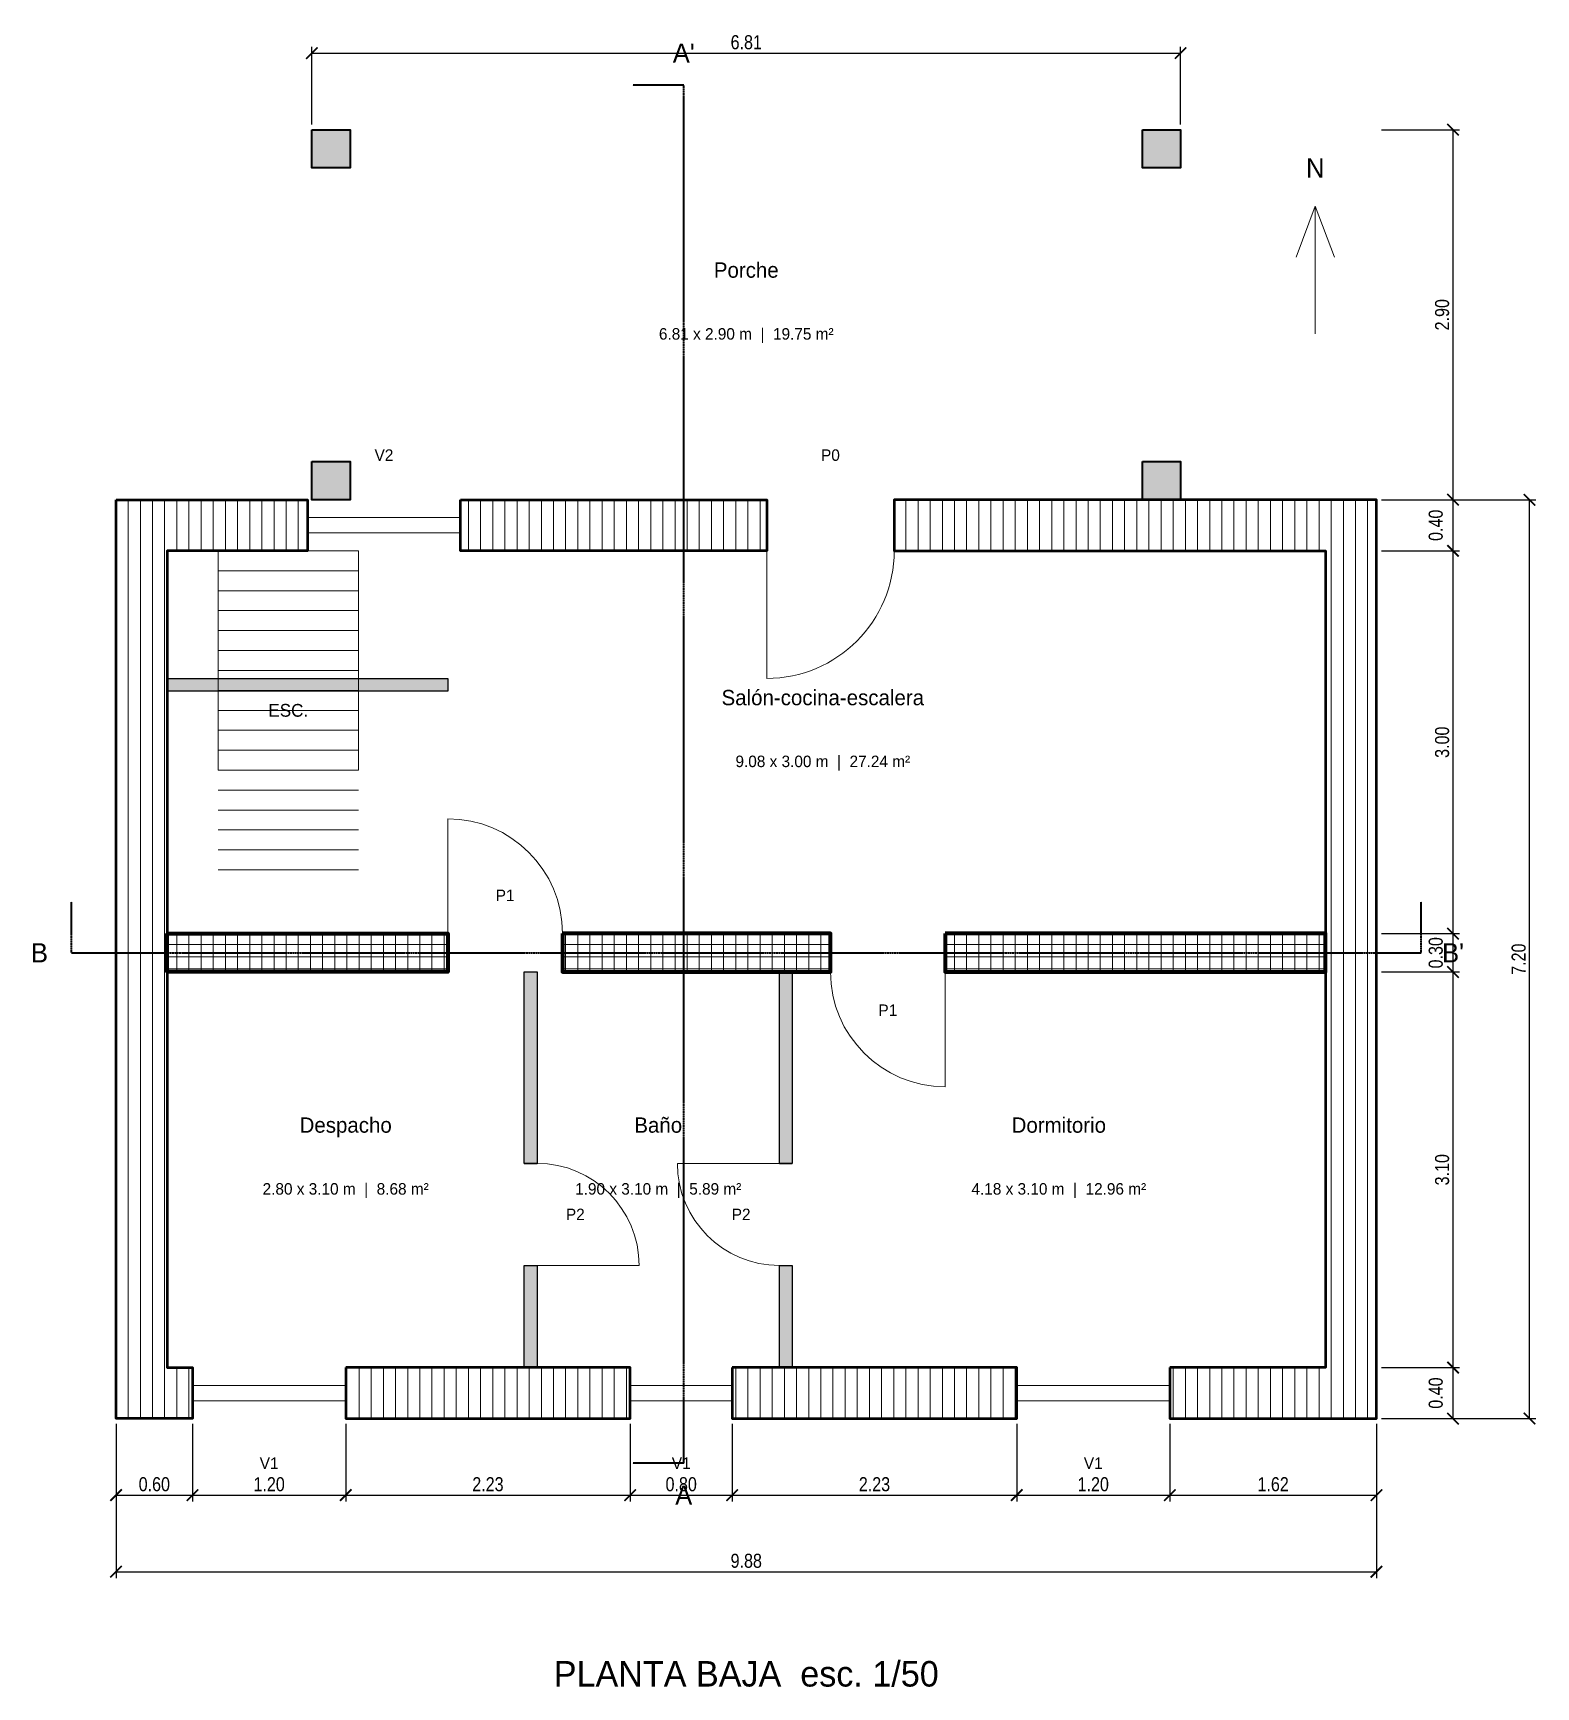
# Model space of a CAD drawing. Header units: millimetres. Extents: x -650 to 11130, y -2103 to 10857.
import ezdxf
from ezdxf.enums import TextEntityAlignment as Align

# ---------------------------------------------------------------- set-up
doc = ezdxf.new("R2010")
doc.units = ezdxf.units.MM
doc.linetypes.add('DASHDOT', pattern=[3.556, 2.54, -0.508, 0, -0.508])
for name, color, linetype, lineweight in [('CARPINTERIA', 4, 'Continuous', 18), ('CORTES', 1, 'DASHDOT', 35), ('COTAS', 3, 'Continuous', 13), ('escalera', 30, 'Continuous', 18), ('HUECOS', 7, 'Continuous', 25), ('MURO_CENTRAL', 1, 'Continuous', 70), ('muros_PB', 7, 'Continuous', 50), ('pilares', 4, 'Continuous', 35), ('RAYADO_MURO', 7, 'Continuous', 9), ('RAYADO_MURO_CENTRAL', 1, 'Continuous', 9), ('RAYADO_OTROS', 8, 'Continuous', 9), ('tabiques', 3, 'Continuous', 25), ('TEXTO', 2, 'Continuous', 13)]:
    doc.layers.add(name, color=color, linetype=linetype, lineweight=lineweight)
doc.styles.add('OpenSansCondensed-Light', font='OpenSansCondensed-Light.ttf')
doc.dimstyles.new('EZDXF', dxfattribs={"dimtxt": 0.25, "dimasz": 0.175, "dimexe": 0.375, "dimexo": 0.125, "dimgap": 0.1, "dimtad": 1, "dimlfac": 100, "dimzin": 12, "dimdsep": 46, "dimtxsty": 'OpenSansCondensed-Light', "dimblk": 'ARCHTICK', "dimcen": 2.5, "dimazin": 3, "dimtfac": 0.5, "dimtmove": 2, "dimatfit": 3})

# ---------------------------------------------------------------- blocks, each defined once
blk = doc.blocks.new('_ARCHTICK')
at = {"color": 0, "linetype": 'BYBLOCK', "const_width": 0.15}
blk.add_lwpolyline([(-0.5, -0.5), (0.5, 0.5)], dxfattribs=at)

msp = doc.modelspace()

# ---------------------------------------------------------------- hatches: boundary and pattern name
at = {"layer": 'RAYADO_MURO'}
h = msp.add_hatch(dxfattribs=at)
h.set_pattern_fill('ANSI31', scale=30, angle=45)
h.paths.add_polyline_path([(0, 7200), (1500, 7200), (1500, 6800), (400, 6800), (400, 400), (600, 400), (600, 0), (0, 0)])
h = msp.add_hatch(dxfattribs=at)
h.set_pattern_fill('ANSI31', scale=30, angle=45)
h.paths.add_polyline_path([(2700, 7200), (5100, 7200), (5100, 6800), (2700, 6800)])
h = msp.add_hatch(dxfattribs=at)
h.set_pattern_fill('ANSI31', scale=30, angle=45)
h.paths.add_polyline_path([(8260, 400), (8260, 0), (9880, 0), (9880, 7200), (6100, 7200), (6100, 6800), (9480, 6800), (9480, 400)])
h = msp.add_hatch(dxfattribs=at)
h.set_pattern_fill('ANSI31', scale=30, angle=45)
h.paths.add_polyline_path([(1800, 400), (1800, 0), (4030, 0), (4030, 400)])
h = msp.add_hatch(dxfattribs=at)
h.set_pattern_fill('ANSI31', scale=30, angle=45)
h.paths.add_polyline_path([(4830, 400), (4830, 0), (7060, 0), (7060, 400)])
at = {"layer": 'RAYADO_MURO_CENTRAL'}
h = msp.add_hatch(dxfattribs=at)
h.set_pattern_fill('ANSI37', scale=30, angle=45)
h.paths.add_polyline_path([(400, 3800), (2600, 3800), (2600, 3500), (400, 3500)])
h = msp.add_hatch(dxfattribs=at)
h.set_pattern_fill('ANSI37', scale=30, angle=45)
h.paths.add_polyline_path([(3500, 3800), (3500, 3500), (5600, 3500), (5600, 3800)])
h = msp.add_hatch(dxfattribs=at)
h.set_pattern_fill('ANSI37', scale=30, angle=45)
h.paths.add_polyline_path([(6500, 3800), (6500, 3500), (9480, 3500), (9480, 3800)])
at = {"layer": 'RAYADO_OTROS'}
h = msp.add_hatch(color=7, dxfattribs=at)
h.dxf.hatch_style = 1
h.paths.add_polyline_path([(1535, 10100), (1835, 10100), (1835, 9800), (1535, 9800)])
h = msp.add_hatch(color=7, dxfattribs=at)
h.dxf.hatch_style = 1
h.paths.add_polyline_path([(8045, 10100), (8345, 10100), (8345, 9800), (8045, 9800)])
h = msp.add_hatch(color=7, dxfattribs=at)
h.dxf.hatch_style = 1
h.paths.add_polyline_path([(1535, 7500), (1835, 7500), (1835, 7200), (1535, 7200)])
h = msp.add_hatch(color=7, dxfattribs=at)
h.dxf.hatch_style = 1
h.paths.add_polyline_path([(8045, 7500), (8345, 7500), (8345, 7200), (8045, 7200)])
h = msp.add_hatch(color=7, dxfattribs=at)
h.dxf.hatch_style = 1
h.paths.add_polyline_path([(400, 5800), (2600, 5800), (2600, 5700), (400, 5700)])
h = msp.add_hatch(color=7, dxfattribs=at)
h.dxf.hatch_style = 1
h.paths.add_polyline_path([(3200, 3500), (3300, 3500), (3300, 2000), (3200, 2000)])
h = msp.add_hatch(color=7, dxfattribs=at)
h.dxf.hatch_style = 1
h.paths.add_polyline_path([(5200, 3500), (5300, 3500), (5300, 2000), (5200, 2000)])
h = msp.add_hatch(color=7, dxfattribs=at)
h.dxf.hatch_style = 1
h.paths.add_polyline_path([(3200, 1200), (3300, 1200), (3300, 400), (3200, 400)])
h = msp.add_hatch(color=7, dxfattribs=at)
h.dxf.hatch_style = 1
h.paths.add_polyline_path([(5200, 1200), (5300, 1200), (5300, 400), (5200, 400)])

# ---------------------------------------------------------------- linework, layer by layer
at = {"layer": 'CARPINTERIA'}
for p, q in [((1500, 7060), (2700, 7060)), ((1500, 6940), (2700, 6940)), ((5100, 6800), (5100, 5800)), ((2600, 3800), (2600, 4700)), ((6500, 3500), (6500, 2600)), ((5200, 2000), (4400, 2000)), ((3300, 1200), (4100, 1200)), ((600, 260), (1800, 260)), ((4030, 260), (4830, 260)), ((7060, 260), (8260, 260)), ((600, 140), (1800, 140)), ((4030, 140), (4830, 140)), ((7060, 140), (8260, 140))]:
    msp.add_line(p, q, dxfattribs=at)
for centre, radius, start, end in [((5100, 6800), 1000, -90, 0), ((2600, 3800), 900, 0, 90), ((6500, 3500), 900, 180, -90), ((3300, 1200), 800, 0, 90), ((5200, 2000), 800, 180, -90)]:
    msp.add_arc(centre, radius, start, end, dxfattribs=at)
at = {"layer": 'CORTES'}
for p, q in [((4450, 10450), (4050, 10450)), ((4450, -350), (4450, 10450)), ((-350, 3650), (-350, 4050)), ((10230, 3650), (10230, 4050)), ((-350, 3650), (10230, 3650)), ((4450, -350), (4050, -350))]:
    msp.add_line(p, q, dxfattribs=at)
at = {"layer": 'COTAS'}
for p, q in [((9400, 9500), (9250, 9100)), ((9400, 8500), (9400, 9500)), ((9400, 9500), (9550, 9100))]:
    msp.add_line(p, q, dxfattribs=at)
at = {"layer": 'escalera'}
for p, q in [((800, 6800), (1900, 6800)), ((800, 6643.75), (1900, 6643.75)), ((800, 6487.5), (1900, 6487.5)), ((800, 6331.25), (1900, 6331.25)), ((800, 6175), (1900, 6175)), ((800, 6018.75), (1900, 6018.75)), ((800, 5862.5), (1900, 5862.5)), ((800, 5706.25), (1900, 5706.25)), ((800, 5550), (1900, 5550)), ((800, 5393.75), (1900, 5393.75)), ((800, 5237.5), (1900, 5237.5)), ((800, 5081.25), (1900, 5081.25)), ((800, 4925), (1900, 4925)), ((800, 4768.75), (1900, 4768.75)), ((800, 4612.5), (1900, 4612.5)), ((800, 4456.25), (1900, 4456.25)), ((800, 4300), (1900, 4300))]:
    msp.add_line(p, q, dxfattribs=at)
msp.add_lwpolyline([(800, 6800), (1900, 6800), (1900, 5081.25), (800, 5081.25)], close=True, dxfattribs=at)
at = {"layer": 'HUECOS'}
for p, q in [((1500, 6800), (1500, 7200)), ((2700, 6800), (2700, 7200)), ((5100, 6800), (5100, 7200)), ((6100, 6800), (6100, 7200)), ((2600, 3500), (2600, 3800)), ((3500, 3500), (3500, 3800)), ((5600, 3500), (5600, 3800)), ((6500, 3500), (6500, 3800)), ((3200, 2000), (3300, 2000)), ((5200, 2000), (5300, 2000)), ((3200, 1200), (3300, 1200)), ((5200, 1200), (5300, 1200)), ((600, 0), (600, 400)), ((1800, 0), (1800, 400)), ((4030, 0), (4030, 400)), ((4830, 0), (4830, 400)), ((7060, 0), (7060, 400)), ((8260, 0), (8260, 400))]:
    msp.add_line(p, q, dxfattribs=at)
at = {"layer": 'MURO_CENTRAL'}
for points in [[(400, 3800), (2600, 3800), (2600, 3500), (400, 3500)], [(3500, 3800), (3500, 3500), (5600, 3500), (5600, 3800)], [(6500, 3800), (6500, 3500), (9480, 3500), (9480, 3800)]]:
    msp.add_lwpolyline(points, close=True, dxfattribs=at)
at = {"layer": 'muros_PB'}
for points in [[(0, 7200), (1500, 7200), (1500, 6800), (400, 6800), (400, 400), (600, 400), (600, 0), (0, 0)], [(2700, 7200), (5100, 7200), (5100, 6800), (2700, 6800)], [(8260, 400), (8260, 0), (9880, 0), (9880, 7200), (6100, 7200), (6100, 6800), (9480, 6800), (9480, 400)], [(1800, 400), (1800, 0), (4030, 0), (4030, 400)], [(4830, 400), (4830, 0), (7060, 0), (7060, 400)]]:
    msp.add_lwpolyline(points, close=True, dxfattribs=at)
at = {"layer": 'pilares'}
for points in [[(1535, 10100), (1835, 10100), (1835, 9800), (1535, 9800)], [(8045, 10100), (8345, 10100), (8345, 9800), (8045, 9800)], [(1535, 7500), (1835, 7500), (1835, 7200), (1535, 7200)], [(8045, 7500), (8345, 7500), (8345, 7200), (8045, 7200)]]:
    msp.add_lwpolyline(points, close=True, dxfattribs=at)
at = {"layer": 'tabiques'}
for points in [[(400, 5800), (2600, 5800), (2600, 5700), (400, 5700)], [(3200, 3500), (3300, 3500), (3300, 2000), (3200, 2000)], [(5200, 3500), (5300, 3500), (5300, 2000), (5200, 2000)], [(3200, 1200), (3300, 1200), (3300, 400), (3200, 400)], [(5200, 1200), (5300, 1200), (5300, 400), (5200, 400)]]:
    msp.add_lwpolyline(points, close=True, dxfattribs=at)

# ---------------------------------------------------------------- texts
at = {"layer": 'CORTES'}
for s, p in [("A'", (4450, 10700)), ('B', (-600, 3650)), ("B'", (10480, 3650)), ('A', (4450, -600))]:
    msp.add_text(s, height=150, dxfattribs=at).set_placement(p, align=Align.MIDDLE_CENTER)
at = {"layer": 'TEXTO'}
for s, height, p in [('N', 150, (9400, 9800)), ('Porche', 120, (4940, 9000)), ('6.81 x 2.90 m  |  19.75 m²', 90, (4940, 8500)), ('V2', 90, (2100, 7550)), ('P0', 90, (5600, 7550)), ('Salón-cocina-escalera', 120, (5540, 5650)), ('ESC.', 100, (1350, 5550)), ('9.08 x 3.00 m  |  27.24 m²', 90, (5540, 5150)), ('P1', 90, (3050, 4100)), ('P1', 90, (6050, 3200)), ('Despacho', 120, (1800, 2300)), ('Baño', 120, (4250, 2300)), ('Dormitorio', 120, (7390, 2300)), ('2.80 x 3.10 m  |  8.68 m²', 90, (1800, 1800)), ('1.90 x 3.10 m  |  5.89 m²', 90, (4250, 1800)), ('4.18 x 3.10 m  |  12.96 m²', 90, (7390, 1800)), ('P2', 90, (3600, 1600)), ('P2', 90, (4900, 1600)), ('V1', 90, (1200, -350)), ('V1', 90, (4430, -350)), ('V1', 90, (7660, -350)), ('PLANTA BAJA  esc. 1/50', 200, (4940, -2000))]:
    msp.add_text(s, height=height, dxfattribs=at).set_placement(p, align=Align.MIDDLE_CENTER)

# ---------------------------------------------------------------- dimensions: what is measured, and where the dimension line sits
at = {"layer": 'COTAS'}
for base, p1, p2, text in [((1535, 10700), (1535, 10100), (8345, 10100), '6.81'), ((0, -600), (0, 0), (600, 0), '0.60'), ((0, -1200), (0, 0), (9880, 0), '9.88'), ((600, -600), (600, 0), (1800, 0), '1.20'), ((1800, -600), (1800, 0), (4030, 0), '2.23'), ((4030, -600), (4030, 0), (4830, 0), '0.80'), ((4830, -600), (4830, 0), (7060, 0), '2.23'), ((7060, -600), (7060, 0), (8260, 0), '1.20'), ((8260, -600), (8260, 0), (9880, 0), '1.62')]:
    msp.add_linear_dim(base=base, p1=p1, p2=p2, text=text, dimstyle='EZDXF', override={"dimtxt": 110, "dimasz": 90, "dimexe": 50, "dimexo": 40, "dimgap": 30, "dimtad": 1, "dimclrt": 3}, dxfattribs=at).render()
for base, p1, p2, text in [((10480, 7200), (9880, 7200), (9880, 10100), '2.90'), ((10480, 6800), (9880, 6800), (9880, 7200), '0.40'), ((11080, 0), (9880, 0), (9880, 7200), '7.20'), ((10480, 3800), (9880, 3800), (9880, 6800), '3.00'), ((10480, 3500), (9880, 3500), (9880, 3800), '0.30'), ((10480, 400), (9880, 400), (9880, 3500), '3.10'), ((10480, 0), (9880, 0), (9880, 400), '0.40')]:
    msp.add_linear_dim(base=base, p1=p1, p2=p2, angle=90, text=text, dimstyle='EZDXF', override={"dimtxt": 110, "dimasz": 90, "dimexe": 50, "dimexo": 40, "dimgap": 30, "dimtad": 1, "dimclrt": 3}, dxfattribs=at).render()

doc.saveas('drawing.dxf')
